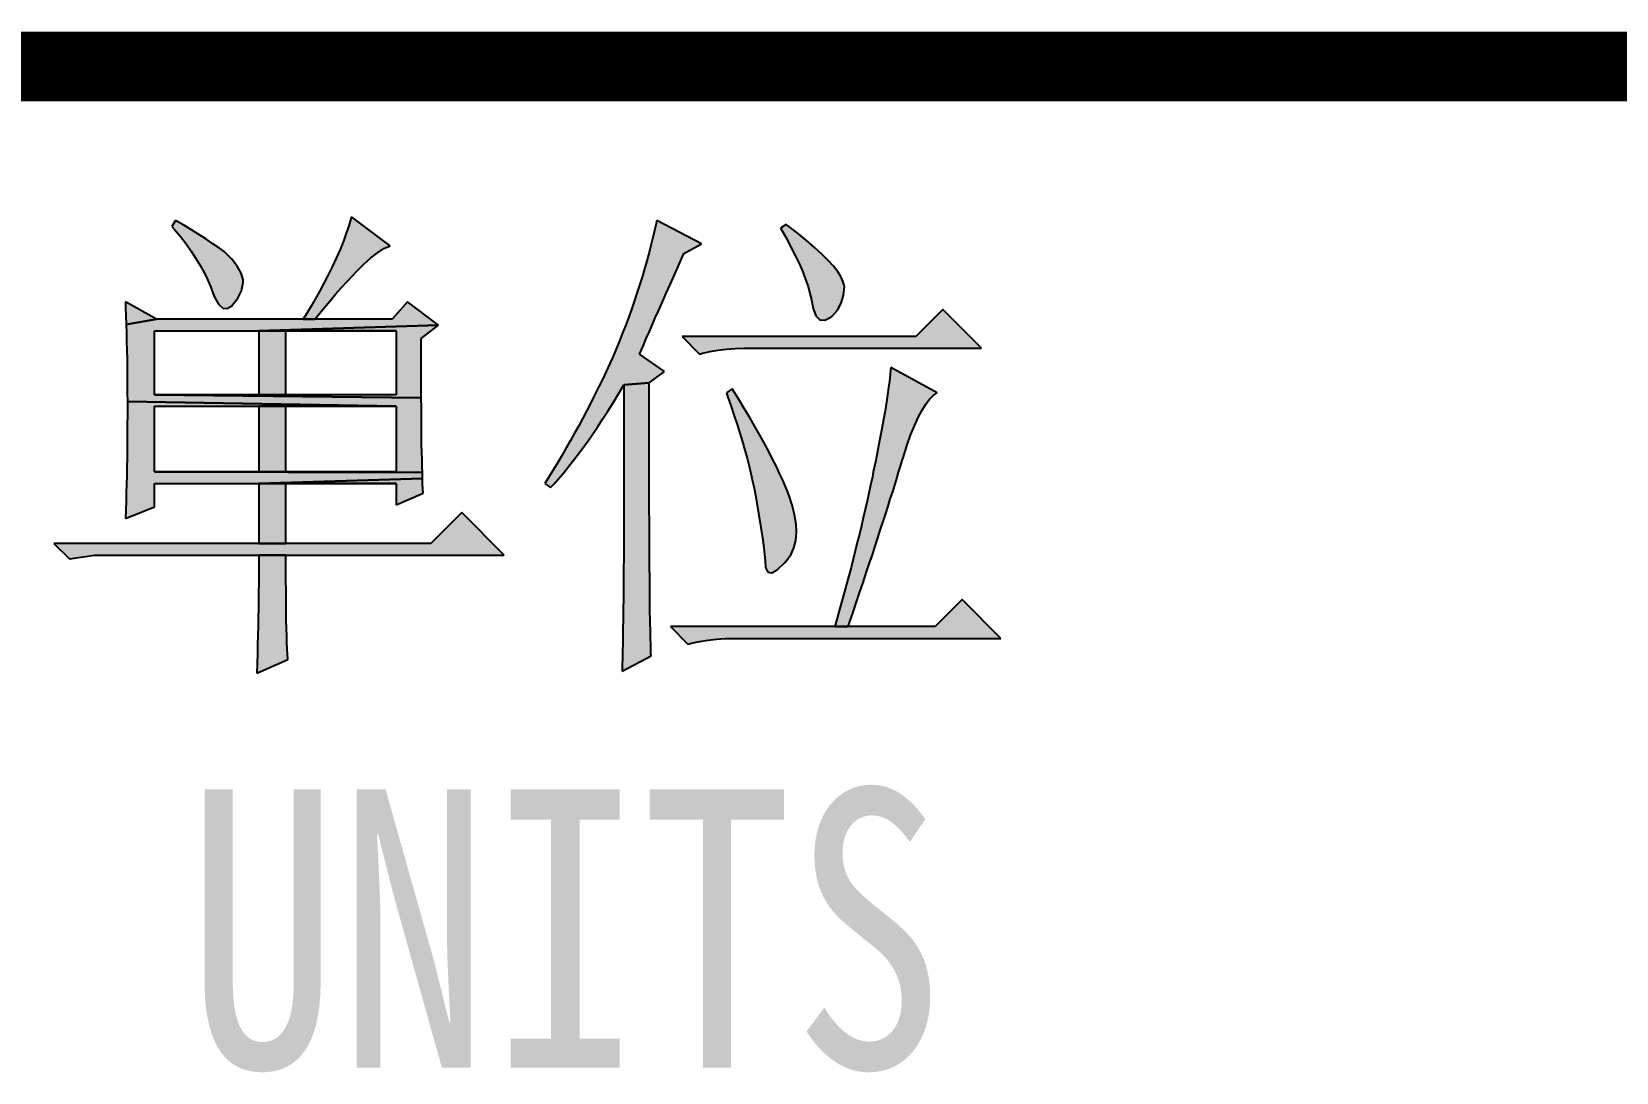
# Model space of a CAD drawing. Extents: x -24961 to 905641, y -154323 to 635957.
# Drawn here: x 455955 to 457093, y -122046 to -121298 of the extents above; entities that cross this region are included whole.
import ezdxf
from ezdxf.enums import TextEntityAlignment as Align

# ---------------------------------------------------------------- set-up
doc = ezdxf.new("R2010")
doc.units = 0
doc.header["$LTSCALE"] = 1000
doc.header["$MEASUREMENT"] = 0
doc.layers.add('图框', color=146, linetype='Continuous')
doc.styles.add('-宋体', font='SimSun.ttf', dxfattribs={"width": 0.8})

# ---------------------------------------------------------------- blocks, each defined once
blk = doc.blocks.new('3R2RT34')
at = {"layer": '图框'}
h = blk.add_hatch(color=256, dxfattribs=at)
h.paths.add_polyline_path([(1883895.2, 184427.9), (1883892.4, 184432.8), (1883888.4, 184438), (1883882.9, 184443.4), (1883879.6, 184445.7), (1883874.8, 184449), (1883869.9, 184452.4), (1883864.7, 184455.7), (1883859.4, 184459), (1883853.9, 184462.3), (1883848.1, 184465.6), (1883845.4, 184461.4), (1883847.2, 184459.3), (1883851.5, 184454.1), (1883855.6, 184448.9), (1883859.3, 184443.7), (1883862.7, 184438.5), (1883865.8, 184433.4), (1883868.6, 184428.4), (1883871, 184423.4), (1883873.1, 184418.4), (1883875.8, 184411.2), (1883878.8, 184405.7), (1883881.9, 184402.8), (1883885.1, 184402.4), (1883888.4, 184404.5), (1883889, 184405.1), (1883892.7, 184409.9), (1883895.3, 184415.2), (1883896.7, 184421.2), (1883896.6, 184423.3)])
h.paths.add_polyline_path([(1883988.2, 184438.8), (1883993, 184442.5), (1883997.6, 184445.5), (1884002.2, 184447.6), (1883974.5, 184468.4), (1883974, 184466.9), (1883972.5, 184461.9), (1883970.7, 184456.5), (1883968.6, 184450.9), (1883966.2, 184444.9), (1883963.5, 184438.7), (1883960.6, 184432.3), (1883957.5, 184426.2), (1883954.4, 184420.3), (1883951.4, 184414.6), (1883948.4, 184409.2), (1883945.5, 184404.1), (1883942.6, 184399.3), (1883939.8, 184394.8), (1883948.1, 184394.8), (1883950.4, 184397.6), (1883954.7, 184402.9), (1883959, 184408), (1883963, 184412.8), (1883967.1, 184417.3), (1883971, 184421.6), (1883974.9, 184425.7), (1883978.6, 184429.5), (1883983.2, 184434.3)])
h = blk.add_hatch(color=256, dxfattribs=at)
h.paths.add_polyline_path([(1884181.3, 184369.8), (1884182.6, 184372.7), (1884184.3, 184376.7), (1884186.1, 184380.9), (1884188.1, 184385.5), (1884190.3, 184390.4), (1884192.6, 184395.7), (1884195.1, 184401.3), (1884197.7, 184407.2), (1884200.5, 184413.5), (1884203.5, 184420.1), (1884206.6, 184427.1), (1884209.8, 184434.4), (1884213.2, 184442), (1884225.7, 184449), (1884193.7, 184465.6), (1884192.6, 184460.4), (1884191.2, 184454.5), (1884189.7, 184448.6), (1884188.1, 184442.7), (1884186.5, 184436.8), (1884184.8, 184430.9), (1884183.1, 184425.1), (1884181.3, 184419.2), (1884179.4, 184413.4), (1884177.4, 184407.6), (1884175.4, 184401.7), (1884173.3, 184395.9), (1884171.1, 184390.1), (1884168.9, 184384.3), (1884166.6, 184378.5), (1884164.3, 184372.8), (1884161.8, 184367), (1884160, 184363.1), (1884157.3, 184357.3), (1884154.6, 184351.6), (1884151.8, 184345.9), (1884149, 184340.3), (1884146.2, 184334.7), (1884143.4, 184329.2), (1884140.5, 184323.7), (1884137.6, 184318.3), (1884134.6, 184312.9), (1884131.7, 184307.6), (1884128.7, 184302.3), (1884125.7, 184297.1), (1884122.6, 184292), (1884119.5, 184286.8), (1884116.4, 184281.8), (1884113.2, 184276.7), (1884117.4, 184274), (1884119.9, 184276.6), (1884123.1, 184280.2), (1884126.4, 184284.1), (1884129.8, 184288.2), (1884133.2, 184292.5), (1884136.7, 184297.1), (1884140.2, 184301.8), (1884143.8, 184306.7), (1884147.4, 184311.9), (1884151, 184317.3), (1884154.7, 184322.9), (1884158.5, 184328.8), (1884162.4, 184334.8), (1884166.2, 184341.1), (1884170.1, 184347.6), (1884188.2, 184349), (1884199.3, 184357.3)])
h.paths.add_polyline_path([(1884170.1, 184315.6), (1884170.1, 184306.7), (1884170.1, 184297.9), (1884170.1, 184289.4), (1884170.1, 184281.1), (1884170.1, 184273), (1884170.1, 184265.1), (1884170, 184257.5), (1884170, 184250), (1884170, 184242.8), (1884169.9, 184235.8), (1884169.9, 184229), (1884169.9, 184222.5), (1884169.8, 184216.2), (1884169.8, 184210), (1884169.7, 184204.1), (1884169.7, 184198.5), (1884169.7, 184193), (1884169.6, 184187.8), (1884169.5, 184182.7), (1884169.5, 184177.9), (1884169.4, 184173.4), (1884169.4, 184169), (1884169.3, 184164.9), (1884169.2, 184160.9), (1884169.1, 184157.2), (1884169.1, 184153.8), (1884169, 184150.5), (1884168.9, 184147.5), (1884168.8, 184144.6), (1884168.8, 184142), (1884189.6, 184153.1), (1884189.5, 184154.7), (1884189.4, 184156.9), (1884189.4, 184159.3), (1884189.3, 184162.1), (1884189.2, 184165.1), (1884189.1, 184168.3), (1884189.1, 184171.9), (1884189, 184175.7), (1884188.9, 184179.8), (1884188.8, 184184.2), (1884188.8, 184188.8), (1884188.8, 184193.7), (1884188.7, 184198.9), (1884188.6, 184204.3), (1884188.6, 184210.1), (1884188.5, 184216), (1884188.5, 184222.3), (1884188.5, 184228.9), (1884188.4, 184235.7), (1884188.4, 184242.7), (1884188.4, 184250.1), (1884188.3, 184257.7), (1884188.3, 184265.6), (1884188.3, 184273.8), (1884188.3, 184282.2), (1884188.2, 184291), (1884188.2, 184299.9), (1884188.2, 184309.2), (1884188.2, 184318.7), (1884188.2, 184328.5), (1884188.2, 184338.6), (1884188.2, 184349), (1884170.1, 184347.6), (1884170.1, 184343.9), (1884170.1, 184334.2), (1884170.1, 184324.8)])
h = blk.add_hatch(color=256, dxfattribs=at)
h.paths.add_polyline_path([(1884303.7, 184413.3), (1884304.8, 184408.7), (1884305.9, 184402.6), (1884308, 184397.2), (1884310.9, 184394.3), (1884314.4, 184394), (1884318.7, 184396.2), (1884319.6, 184397), (1884323.4, 184401.4), (1884326.2, 184406.4), (1884327.8, 184412.1), (1884328.4, 184418.4), (1884328.3, 184419.2), (1884327.4, 184422.1), (1884325.9, 184425.4), (1884323.6, 184428.9), (1884320.5, 184432.9), (1884316.7, 184437), (1884312.2, 184441.6), (1884306.9, 184446.4), (1884300.9, 184451.6), (1884294.2, 184457.1), (1884286.7, 184462.8), (1884282.6, 184460.1), (1884283.3, 184458.9), (1884287, 184452.4), (1884290.3, 184446.1), (1884293.4, 184440.1), (1884296.1, 184434.3), (1884298.5, 184428.7), (1884300.6, 184423.4), (1884302.3, 184418.2)])
h.paths.add_polyline_path([(1884211.8, 184382.3), (1884224.3, 184369.8), (1884225.8, 184370.2), (1884231.7, 184371.5), (1884237.6, 184372.6), (1884243.7, 184373.3), (1884249.9, 184373.8), (1884256.2, 184373.9), (1884426.9, 184373.9), (1884399.2, 184401.7), (1884379.7, 184382.3)])
h = blk.add_hatch(color=256, dxfattribs=at)
h.paths.add_polyline_path([(1883907.8, 184276.7), (1884006.4, 184276.7), (1884006.4, 184261.4), (1884025.8, 184269.8), (1884025.8, 184269.9), (1884025.7, 184273), (1884025.5, 184276.5), (1884025.4, 184280.4)], flags=17)
h.paths.add_polyline_path([(1884024.8, 184304.9), (1884024.8, 184310.9), (1884024.7, 184317.3), (1884024.6, 184323.9), (1884024.6, 184331), (1884024.5, 184338.4), (1883832.9, 184340.6), (1883832.9, 184386.5), (1883907.8, 184386.5), (1884036.9, 184390.6), (1884014.7, 184407.3), (1884003.6, 184394.8), (1883948.1, 184394.8), (1883939.8, 184394.8), (1883834.3, 184394.8), (1883812.6, 184391.1), (1883812.8, 184384.9), (1883812.9, 184378.7), (1883813, 184372.6), (1883813.2, 184366.4), (1883813.3, 184360.3), (1883813.3, 184354.2), (1883813.4, 184348), (1883813.4, 184341.8), (1883813.5, 184335.7), (1883813.5, 184329.5), (1883813.5, 184325.6), (1883813.4, 184319.4), (1883813.4, 184313.3), (1883813.3, 184307.1), (1883813.3, 184301), (1883813.2, 184294.8), (1883813.1, 184288.7), (1883813, 184282.5), (1883812.8, 184276.4), (1883812.6, 184270.2), (1883812.5, 184264.1), (1883812.3, 184257.9), (1883812.1, 184251.7), (1883832.9, 184260), (1883832.9, 184276.7), (1883907.8, 184276.7), (1884025.4, 184280.4), (1884025.3, 184284.6), (1884025.1, 184289.1), (1884025.1, 184294), (1884024.9, 184299.3)])
h.paths.add_polyline_path([(1884006.4, 184285.1), (1883927.3, 184285.1), (1883907.8, 184285.1), (1883832.9, 184285.1), (1883832.9, 184332.3), (1883907.8, 184332.3), (1883927.3, 184332.3), (1884006.4, 184332.3)], flags=16)
h.paths.add_polyline_path([(1883927.3, 184285.1), (1883907.8, 184285.1), (1883907.8, 184332.3), (1883927.3, 184332.3)], flags=16)
for points in [[(1883812.1, 184407.3), (1883812.2, 184403.4), (1883812.4, 184397.2), (1883812.6, 184391.1), (1883834.3, 184394.8)], [(1884266.8, 184255.3), (1884268, 184248.4), (1884269, 184242.1), (1884269.8, 184236.1), (1884270.5, 184230.7), (1884271, 184225.7), (1884271.5, 184221.2), (1884271.8, 184216.5), (1884273.4, 184213.2), (1884276.2, 184212.6), (1884280.2, 184214.8), (1884285.4, 184219.8), (1884287.2, 184221.8), (1884290.1, 184226), (1884292.2, 184230.7), (1884293.5, 184235.9), (1884294, 184241.6), (1884293.8, 184247.7), (1884292.7, 184254.3), (1884290.9, 184261.4), (1884290.5, 184262.6), (1884289.3, 184266.4), (1884287.8, 184270.5), (1884286.1, 184274.7), (1884284.1, 184279.3), (1884281.9, 184284), (1884279.6, 184289), (1884276.9, 184294.3), (1884274.1, 184299.8), (1884271, 184305.5), (1884267.7, 184311.5), (1884264.2, 184317.7), (1884260.5, 184324.1), (1884256.5, 184330.7), (1884252.3, 184337.6), (1884247.9, 184344.8), (1884243.7, 184342), (1884244.8, 184338.9), (1884247.2, 184332.2), (1884249.3, 184325.5), (1884251.4, 184319.1), (1884253.4, 184312.9), (1884255.2, 184306.7), (1884256.9, 184300.8), (1884258.5, 184295), (1884260, 184289.3), (1884261.3, 184283.9), (1884262.5, 184278.5), (1884263.6, 184273.4), (1884264.5, 184268.4), (1884265.6, 184262.6)], [(1883928, 184162.5), (1883927.9, 184167.3), (1883927.7, 184172.7), (1883927.6, 184178.7), (1883927.5, 184185.2), (1883927.4, 184192.1), (1883927.4, 184199.6), (1883927.3, 184207.7), (1883927.3, 184216.3), (1883927.3, 184225.3), (1883907.8, 184225.3), (1883907.8, 184221.3), (1883907.8, 184215.9), (1883907.8, 184210.4), (1883907.8, 184204.7), (1883907.7, 184198.9), (1883907.6, 184192.9), (1883907.5, 184186.9), (1883907.4, 184180.6), (1883907.3, 184174.3), (1883907.1, 184167.8), (1883907, 184161.2), (1883906.8, 184154.5), (1883906.7, 184147.6), (1883906.4, 184140.6), (1883928.6, 184150.3), (1883928.6, 184150.9), (1883928.4, 184154.2), (1883928.2, 184158)], [(1884321.5, 184174), (1884203.5, 184174), (1884216, 184161.4), (1884218.7, 184162.1), (1884224.4, 184163.4), (1884230.4, 184164.4), (1884236.5, 184165.1), (1884242.8, 184165.5), (1884249.3, 184165.6), (1884440.8, 184165.6), (1884413, 184193.4), (1884393.6, 184174), (1884331.1, 184174)]]:
    blk.add_hatch(color=256, dxfattribs=at).paths.add_polyline_path(points)
h = blk.add_hatch(color=256, dxfattribs=at)
h.paths.add_polyline_path([(1883927.3, 184386.5), (1883907.8, 184386.5), (1883907.8, 184340.6), (1883927.3, 184340.6)], flags=17)
h.paths.add_polyline_path([(1884006.4, 184340.6), (1883927.3, 184340.6), (1883907.8, 184340.6), (1883832.9, 184340.6), (1884024.5, 184338.4), (1884024.5, 184346.2), (1884024.4, 184354.3), (1884024.4, 184362.8), (1884024.4, 184371.7), (1884024.4, 184380.9), (1884036.9, 184390.6), (1883907.8, 184386.5), (1884006.4, 184386.5)])
h = blk.add_hatch(color=256, dxfattribs=at)
h.paths.add_polyline_path([(1884395, 184342), (1884361.7, 184360), (1884361.6, 184358.7), (1884361.3, 184354.8), (1884360.8, 184350.4), (1884360.2, 184345.7), (1884359.5, 184340.6), (1884358.7, 184335.1), (1884357.7, 184329.1), (1884356.6, 184322.8), (1884355.4, 184316), (1884354, 184308.9), (1884352.5, 184301.3), (1884350.9, 184293.4), (1884349.2, 184285.1), (1884348.5, 184281.5), (1884347.2, 184275.7), (1884346, 184269.8), (1884344.7, 184264), (1884343.3, 184258.1), (1884342, 184252.2), (1884340.6, 184246.3), (1884339.2, 184240.3), (1884337.7, 184234.4), (1884336.2, 184228.4), (1884334.7, 184222.4), (1884333.2, 184216.4), (1884331.6, 184210.4), (1884330, 184204.4), (1884328.3, 184198.3), (1884326.6, 184192.2), (1884324.9, 184186.2), (1884323.2, 184180.1), (1884321.5, 184174), (1884331.1, 184174), (1884332.2, 184177), (1884334.7, 184184.4), (1884337.2, 184191.8), (1884339.6, 184198.9), (1884341.9, 184205.8), (1884344.1, 184212.6), (1884346.3, 184219.2), (1884348.5, 184225.6), (1884350.5, 184231.9), (1884352.5, 184237.9), (1884354.4, 184243.9), (1884356.3, 184249.6), (1884358.1, 184255.2), (1884359.8, 184260.5), (1884361.4, 184265.8), (1884363.1, 184270.8), (1884364.6, 184275.7), (1884366, 184280.4), (1884367.4, 184284.9), (1884368.8, 184289.2), (1884370, 184293.4), (1884370.6, 184295.3), (1884373.3, 184303.8), (1884376, 184311.4), (1884378.7, 184318.3), (1884381.5, 184324.2), (1884384.2, 184329.4), (1884386.9, 184333.8), (1884389.6, 184337.4), (1884392.3, 184340.1)])
h.paths.add_polyline_path([(1884321.5, 184174), (1884331.1, 184174)], flags=17)
h = blk.add_hatch(color=256, dxfattribs=at)
h.paths.add_polyline_path([(1883927.3, 184284.8), (1883927.3, 184332.3), (1884006.4, 184332.3), (1883813.5, 184335.7), (1883813.5, 184329.5), (1883813.5, 184325.6), (1883813.4, 184319.4), (1883813.4, 184313.3), (1883813.3, 184307.1), (1883813.3, 184301), (1883813.2, 184294.8), (1883813.1, 184288.7), (1883813, 184282.5), (1883812.8, 184276.4), (1883812.6, 184270.2), (1883812.5, 184264.1), (1883812.3, 184257.9), (1883812.1, 184251.7), (1883832.9, 184260), (1883832.9, 184276.7), (1883907.8, 184276.7), (1884025.4, 184280.4), (1884025.3, 184284.6)])
h.paths.add_polyline_path([(1883832.9, 184332.3), (1883832.9, 184285.1), (1883907.8, 184285.1), (1883907.8, 184332.3)], flags=17)
h = blk.add_hatch(color=256, dxfattribs=at)
h.paths.add_polyline_path([(1883927.3, 184276.7), (1883907.8, 184276.7), (1883907.8, 184233.7), (1883927.3, 184233.7)])
h.paths.add_polyline_path([(1883927.3, 184225.3), (1884084.1, 184225.3), (1884053.6, 184255.9), (1884031.4, 184233.7), (1883927.3, 184233.7), (1883907.8, 184233.7), (1883760.7, 184233.7), (1883771.8, 184222.6), (1883789.9, 184225.3), (1883907.8, 184225.3)])
for p, q in [((1883974.5, 184468.4), (1883974, 184466.9)), ((1884002.2, 184447.6), (1883974.5, 184468.4)), ((1883848.1, 184465.6), (1883845.4, 184461.4)), ((1883845.4, 184461.4), (1883847.2, 184459.3)), ((1883847.2, 184459.3), (1883851.5, 184454.1)), ((1883853.9, 184462.3), (1883848.1, 184465.6)), ((1883859.4, 184459), (1883853.9, 184462.3)), ((1883864.7, 184455.7), (1883859.4, 184459)), ((1883970.7, 184456.5), (1883968.6, 184450.9)), ((1883972.5, 184461.9), (1883970.7, 184456.5)), ((1883974, 184466.9), (1883972.5, 184461.9)), ((1884192.6, 184460.4), (1884191.2, 184454.5)), ((1884193.7, 184465.6), (1884192.6, 184460.4)), ((1884225.7, 184449), (1884193.7, 184465.6)), ((1884286.7, 184462.8), (1884282.6, 184460.1)), ((1884282.6, 184460.1), (1884283.3, 184458.9)), ((1884283.3, 184458.9), (1884287, 184452.4)), ((1884294.2, 184457.1), (1884286.7, 184462.8)), ((1884300.9, 184451.6), (1884294.2, 184457.1)), ((1883851.5, 184454.1), (1883855.6, 184448.9)), ((1883855.6, 184448.9), (1883859.3, 184443.7)), ((1883869.9, 184452.4), (1883864.7, 184455.7)), ((1883874.8, 184449), (1883869.9, 184452.4)), ((1883879.6, 184445.7), (1883874.8, 184449)), ((1883882.9, 184443.4), (1883879.6, 184445.7)), ((1883966.2, 184444.9), (1883963.5, 184438.7)), ((1883968.6, 184450.9), (1883966.2, 184444.9)), ((1883993, 184442.5), (1883997.6, 184445.5)), ((1883997.6, 184445.5), (1884002.2, 184447.6)), ((1884189.7, 184448.6), (1884188.1, 184442.7)), ((1884191.2, 184454.5), (1884189.7, 184448.6)), ((1884213.2, 184442), (1884225.7, 184449)), ((1884287, 184452.4), (1884290.3, 184446.1)), ((1884290.3, 184446.1), (1884293.4, 184440.1)), ((1884306.9, 184446.4), (1884300.9, 184451.6)), ((1884312.2, 184441.6), (1884306.9, 184446.4)), ((1883859.3, 184443.7), (1883862.7, 184438.5)), ((1883862.7, 184438.5), (1883865.8, 184433.4)), ((1883865.8, 184433.4), (1883868.6, 184428.4)), ((1883888.4, 184438), (1883882.9, 184443.4)), ((1883892.4, 184432.8), (1883888.4, 184438)), ((1883963.5, 184438.7), (1883960.6, 184432.3)), ((1883978.6, 184429.5), (1883983.2, 184434.3)), ((1883983.2, 184434.3), (1883988.2, 184438.8)), ((1883988.2, 184438.8), (1883993, 184442.5)), ((1884186.5, 184436.8), (1884184.8, 184430.9)), ((1884188.1, 184442.7), (1884186.5, 184436.8)), ((1884206.6, 184427.1), (1884209.8, 184434.4)), ((1884209.8, 184434.4), (1884213.2, 184442)), ((1884293.4, 184440.1), (1884296.1, 184434.3)), ((1884296.1, 184434.3), (1884298.5, 184428.7)), ((1884316.7, 184437), (1884312.2, 184441.6)), ((1884320.5, 184432.9), (1884316.7, 184437)), ((1883868.6, 184428.4), (1883871, 184423.4)), ((1883871, 184423.4), (1883873.1, 184418.4)), ((1883895.2, 184427.9), (1883892.4, 184432.8)), ((1883896.6, 184423.3), (1883895.2, 184427.9)), ((1883896.7, 184421.2), (1883896.6, 184423.3)), ((1883957.5, 184426.2), (1883954.4, 184420.3)), ((1883960.6, 184432.3), (1883957.5, 184426.2)), ((1883971, 184421.6), (1883974.9, 184425.7)), ((1883974.9, 184425.7), (1883978.6, 184429.5)), ((1884183.1, 184425.1), (1884181.3, 184419.2)), ((1884184.8, 184430.9), (1884183.1, 184425.1)), ((1884203.5, 184420.1), (1884206.6, 184427.1)), ((1884298.5, 184428.7), (1884300.6, 184423.4)), ((1884300.6, 184423.4), (1884302.3, 184418.2)), ((1884323.6, 184428.9), (1884320.5, 184432.9)), ((1884325.9, 184425.4), (1884323.6, 184428.9)), ((1884327.4, 184422.1), (1884325.9, 184425.4)), ((1884328.3, 184419.2), (1884327.4, 184422.1)), ((1883873.1, 184418.4), (1883875.8, 184411.2)), ((1883875.8, 184411.2), (1883878.8, 184405.7)), ((1883892.7, 184409.9), (1883895.3, 184415.2)), ((1883895.3, 184415.2), (1883896.7, 184421.2)), ((1883951.4, 184414.6), (1883948.4, 184409.2)), ((1883954.4, 184420.3), (1883951.4, 184414.6)), ((1883959, 184408), (1883963, 184412.8)), ((1883963, 184412.8), (1883967.1, 184417.3)), ((1883967.1, 184417.3), (1883971, 184421.6)), ((1884179.4, 184413.4), (1884177.4, 184407.6)), ((1884181.3, 184419.2), (1884179.4, 184413.4)), ((1884197.7, 184407.2), (1884200.5, 184413.5)), ((1884200.5, 184413.5), (1884203.5, 184420.1)), ((1884302.3, 184418.2), (1884303.7, 184413.3)), ((1884303.7, 184413.3), (1884304.8, 184408.7)), ((1884326.2, 184406.4), (1884327.8, 184412.1)), ((1884327.8, 184412.1), (1884328.4, 184418.4)), ((1884328.4, 184418.4), (1884328.3, 184419.2)), ((1883812.1, 184407.3), (1883812.2, 184403.4)), ((1883834.3, 184394.8), (1883812.1, 184407.3)), ((1883812.2, 184403.4), (1883812.4, 184397.2)), ((1883878.8, 184405.7), (1883881.9, 184402.8)), ((1883881.9, 184402.8), (1883885.1, 184402.4)), ((1883885.1, 184402.4), (1883888.4, 184404.5)), ((1883888.4, 184404.5), (1883889, 184405.1)), ((1883889, 184405.1), (1883892.7, 184409.9)), ((1883942.6, 184399.3), (1883939.8, 184394.8)), ((1883945.5, 184404.1), (1883942.6, 184399.3)), ((1883948.4, 184409.2), (1883945.5, 184404.1)), ((1883950.4, 184397.6), (1883954.7, 184402.9)), ((1883954.7, 184402.9), (1883959, 184408)), ((1884014.7, 184407.3), (1884003.6, 184394.8)), ((1884036.9, 184390.6), (1884014.7, 184407.3)), ((1884175.4, 184401.7), (1884173.3, 184395.9)), ((1884177.4, 184407.6), (1884175.4, 184401.7)), ((1884192.6, 184395.7), (1884195.1, 184401.3)), ((1884195.1, 184401.3), (1884197.7, 184407.2)), ((1884304.8, 184408.7), (1884305.9, 184402.6)), ((1884305.9, 184402.6), (1884308, 184397.2)), ((1884319.6, 184397), (1884323.4, 184401.4)), ((1884323.4, 184401.4), (1884326.2, 184406.4)), ((1884399.2, 184401.7), (1884379.7, 184382.3)), ((1884426.9, 184373.9), (1884399.2, 184401.7)), ((1883812.4, 184397.2), (1883812.6, 184391.1)), ((1883812.6, 184391.1), (1883834.3, 184394.8)), ((1883834.3, 184394.8), (1883812.6, 184391.1)), ((1883812.6, 184391.1), (1883812.8, 184384.9)), ((1883939.8, 184394.8), (1883834.3, 184394.8)), ((1884036.9, 184390.6), (1883907.8, 184386.5)), ((1883907.8, 184386.5), (1884036.9, 184390.6)), ((1883948.1, 184394.8), (1883939.8, 184394.8)), ((1883939.8, 184394.8), (1883948.1, 184394.8)), ((1883948.1, 184394.8), (1883950.4, 184397.6)), ((1884003.6, 184394.8), (1883948.1, 184394.8)), ((1884024.4, 184380.9), (1884036.9, 184390.6)), ((1884171.1, 184390.1), (1884168.9, 184384.3)), ((1884173.3, 184395.9), (1884171.1, 184390.1)), ((1884188.1, 184385.5), (1884190.3, 184390.4)), ((1884190.3, 184390.4), (1884192.6, 184395.7)), ((1884308, 184397.2), (1884310.9, 184394.3)), ((1884310.9, 184394.3), (1884314.4, 184394)), ((1884314.4, 184394), (1884318.7, 184396.2)), ((1884318.7, 184396.2), (1884319.6, 184397)), ((1883812.8, 184384.9), (1883812.9, 184378.7)), ((1883812.9, 184378.7), (1883813, 184372.6)), ((1883832.9, 184340.6), (1883832.9, 184386.5)), ((1883832.9, 184386.5), (1883907.8, 184386.5)), ((1883907.8, 184386.5), (1883907.8, 184340.6)), ((1884006.4, 184386.5), (1883907.8, 184386.5)), ((1883907.8, 184386.5), (1884006.4, 184386.5)), ((1883927.3, 184340.6), (1883927.3, 184386.5)), ((1883927.3, 184386.5), (1884006.4, 184386.5)), ((1884006.4, 184386.5), (1884006.4, 184340.6)), ((1884024.4, 184371.7), (1884024.4, 184380.9)), ((1884166.6, 184378.5), (1884164.3, 184372.8)), ((1884168.9, 184384.3), (1884166.6, 184378.5)), ((1884182.6, 184372.7), (1884184.3, 184376.7)), ((1884184.3, 184376.7), (1884186.1, 184380.9)), ((1884186.1, 184380.9), (1884188.1, 184385.5)), ((1884379.7, 184382.3), (1884211.8, 184382.3)), ((1884211.8, 184382.3), (1884224.3, 184369.8)), ((1883813, 184372.6), (1883813.2, 184366.4)), ((1883813.2, 184366.4), (1883813.3, 184360.3)), ((1884024.4, 184362.8), (1884024.4, 184371.7)), ((1884161.8, 184367), (1884160, 184363.1)), ((1884164.3, 184372.8), (1884161.8, 184367)), ((1884181.3, 184369.8), (1884182.6, 184372.7)), ((1884199.3, 184357.3), (1884181.3, 184369.8)), ((1884224.3, 184369.8), (1884225.8, 184370.2)), ((1884225.8, 184370.2), (1884231.7, 184371.5)), ((1884231.7, 184371.5), (1884237.6, 184372.6)), ((1884237.6, 184372.6), (1884243.7, 184373.3)), ((1884243.7, 184373.3), (1884249.9, 184373.8)), ((1884249.9, 184373.8), (1884256.2, 184373.9)), ((1884256.2, 184373.9), (1884426.9, 184373.9)), ((1883813.3, 184360.3), (1883813.3, 184354.2)), ((1883813.3, 184354.2), (1883813.4, 184348)), ((1884024.4, 184354.3), (1884024.4, 184362.8)), ((1884024.5, 184346.2), (1884024.4, 184354.3)), ((1884157.3, 184357.3), (1884154.6, 184351.6)), ((1884160, 184363.1), (1884157.3, 184357.3)), ((1884188.2, 184349), (1884199.3, 184357.3)), ((1884361.3, 184354.8), (1884360.8, 184350.4)), ((1884361.6, 184358.7), (1884361.3, 184354.8)), ((1884361.7, 184360), (1884361.6, 184358.7)), ((1884395, 184342), (1884361.7, 184360)), ((1883813.4, 184348), (1883813.4, 184341.8)), ((1884024.5, 184338.4), (1884024.5, 184346.2)), ((1884151.8, 184345.9), (1884149, 184340.3)), ((1884154.6, 184351.6), (1884151.8, 184345.9)), ((1884166.2, 184341.1), (1884170.1, 184347.6)), ((1884188.2, 184349), (1884170.1, 184347.6)), ((1884170.1, 184347.6), (1884188.2, 184349)), ((1884170.1, 184347.6), (1884170.1, 184343.9)), ((1884170.1, 184343.9), (1884170.1, 184334.2)), ((1884188.2, 184338.6), (1884188.2, 184349)), ((1884247.9, 184344.8), (1884243.7, 184342)), ((1884252.3, 184337.6), (1884247.9, 184344.8)), ((1884360.2, 184345.7), (1884359.5, 184340.6)), ((1884360.8, 184350.4), (1884360.2, 184345.7)), ((1883813.4, 184341.8), (1883813.5, 184335.7)), ((1883813.5, 184335.7), (1883813.5, 184329.5)), ((1884006.4, 184332.3), (1883813.5, 184335.7)), ((1883813.5, 184335.7), (1884006.4, 184332.3)), ((1883907.8, 184340.6), (1883832.9, 184340.6)), ((1883832.9, 184340.6), (1884024.5, 184338.4)), ((1884024.5, 184338.4), (1883832.9, 184340.6)), ((1883832.9, 184285.1), (1883832.9, 184332.3)), ((1883832.9, 184332.3), (1883907.8, 184332.3)), ((1883907.8, 184340.6), (1883927.3, 184340.6)), ((1883927.3, 184340.6), (1883907.8, 184340.6)), ((1883927.3, 184332.3), (1883907.8, 184332.3)), ((1883907.8, 184332.3), (1883907.8, 184285.1)), ((1883907.8, 184332.3), (1883927.3, 184332.3)), ((1884006.4, 184340.6), (1883927.3, 184340.6)), ((1883927.3, 184285.1), (1883927.3, 184332.3)), ((1883927.3, 184332.3), (1884006.4, 184332.3)), ((1884006.4, 184332.3), (1884006.4, 184285.1)), ((1884024.6, 184331), (1884024.5, 184338.4)), ((1884024.6, 184323.9), (1884024.6, 184331)), ((1884146.2, 184334.7), (1884143.4, 184329.2)), ((1884149, 184340.3), (1884146.2, 184334.7)), ((1884158.5, 184328.8), (1884162.4, 184334.8)), ((1884162.4, 184334.8), (1884166.2, 184341.1)), ((1884170.1, 184334.2), (1884170.1, 184324.8)), ((1884188.2, 184328.5), (1884188.2, 184338.6)), ((1884243.7, 184342), (1884244.8, 184338.9)), ((1884244.8, 184338.9), (1884247.2, 184332.2)), ((1884247.2, 184332.2), (1884249.3, 184325.5)), ((1884256.5, 184330.7), (1884252.3, 184337.6)), ((1884358.7, 184335.1), (1884357.7, 184329.1)), ((1884359.5, 184340.6), (1884358.7, 184335.1)), ((1884384.2, 184329.4), (1884386.9, 184333.8)), ((1884386.9, 184333.8), (1884389.6, 184337.4)), ((1884389.6, 184337.4), (1884392.3, 184340.1)), ((1884392.3, 184340.1), (1884395, 184342)), ((1883813.5, 184325.6), (1883813.4, 184319.4)), ((1883813.5, 184329.5), (1883813.5, 184325.6)), ((1884024.7, 184317.3), (1884024.6, 184323.9)), ((1884140.5, 184323.7), (1884137.6, 184318.3)), ((1884143.4, 184329.2), (1884140.5, 184323.7)), ((1884151, 184317.3), (1884154.7, 184322.9)), ((1884154.7, 184322.9), (1884158.5, 184328.8)), ((1884170.1, 184324.8), (1884170.1, 184315.6)), ((1884188.2, 184318.7), (1884188.2, 184328.5)), ((1884249.3, 184325.5), (1884251.4, 184319.1)), ((1884260.5, 184324.1), (1884256.5, 184330.7)), ((1884264.2, 184317.7), (1884260.5, 184324.1)), ((1884356.6, 184322.8), (1884355.4, 184316)), ((1884357.7, 184329.1), (1884356.6, 184322.8)), ((1884378.7, 184318.3), (1884381.5, 184324.2)), ((1884381.5, 184324.2), (1884384.2, 184329.4)), ((1883813.4, 184313.3), (1883813.3, 184307.1)), ((1883813.4, 184319.4), (1883813.4, 184313.3)), ((1884024.8, 184310.9), (1884024.7, 184317.3)), ((1884024.8, 184304.9), (1884024.8, 184310.9)), ((1884134.6, 184312.9), (1884131.7, 184307.6)), ((1884137.6, 184318.3), (1884134.6, 184312.9)), ((1884143.8, 184306.7), (1884147.4, 184311.9)), ((1884147.4, 184311.9), (1884151, 184317.3)), ((1884170.1, 184315.6), (1884170.1, 184306.7)), ((1884188.2, 184309.2), (1884188.2, 184318.7)), ((1884188.2, 184299.9), (1884188.2, 184309.2)), ((1884251.4, 184319.1), (1884253.4, 184312.9)), ((1884253.4, 184312.9), (1884255.2, 184306.7)), ((1884267.7, 184311.5), (1884264.2, 184317.7)), ((1884271, 184305.5), (1884267.7, 184311.5)), ((1884354, 184308.9), (1884352.5, 184301.3)), ((1884355.4, 184316), (1884354, 184308.9)), ((1884373.3, 184303.8), (1884376, 184311.4)), ((1884376, 184311.4), (1884378.7, 184318.3)), ((1883813.3, 184301), (1883813.2, 184294.8)), ((1883813.3, 184307.1), (1883813.3, 184301)), ((1884024.9, 184299.3), (1884024.8, 184304.9)), ((1884025.1, 184294), (1884024.9, 184299.3)), ((1884125.7, 184297.1), (1884122.6, 184292)), ((1884128.7, 184302.3), (1884125.7, 184297.1)), ((1884131.7, 184307.6), (1884128.7, 184302.3)), ((1884133.2, 184292.5), (1884136.7, 184297.1)), ((1884136.7, 184297.1), (1884140.2, 184301.8)), ((1884140.2, 184301.8), (1884143.8, 184306.7)), ((1884170.1, 184306.7), (1884170.1, 184297.9)), ((1884170.1, 184297.9), (1884170.1, 184289.4)), ((1884188.2, 184291), (1884188.2, 184299.9)), ((1884255.2, 184306.7), (1884256.9, 184300.8)), ((1884256.9, 184300.8), (1884258.5, 184295)), ((1884274.1, 184299.8), (1884271, 184305.5)), ((1884276.9, 184294.3), (1884274.1, 184299.8)), ((1884352.5, 184301.3), (1884350.9, 184293.4)), ((1884370.6, 184295.3), (1884373.3, 184303.8)), ((1883813.1, 184288.7), (1883813, 184282.5)), ((1883813.2, 184294.8), (1883813.1, 184288.7)), ((1884025.1, 184289.1), (1884025.1, 184294)), ((1884025.3, 184284.6), (1884025.1, 184289.1)), ((1884119.5, 184286.8), (1884116.4, 184281.8)), ((1884122.6, 184292), (1884119.5, 184286.8)), ((1884126.4, 184284.1), (1884129.8, 184288.2)), ((1884129.8, 184288.2), (1884133.2, 184292.5)), ((1884170.1, 184289.4), (1884170.1, 184281.1)), ((1884188.3, 184282.2), (1884188.2, 184291)), ((1884258.5, 184295), (1884260, 184289.3)), ((1884260, 184289.3), (1884261.3, 184283.9)), ((1884279.6, 184289), (1884276.9, 184294.3)), ((1884281.9, 184284), (1884279.6, 184289)), ((1884350.9, 184293.4), (1884349.2, 184285.1)), ((1884367.4, 184284.9), (1884368.8, 184289.2)), ((1884368.8, 184289.2), (1884370, 184293.4)), ((1884370, 184293.4), (1884370.6, 184295.3)), ((1883812.8, 184276.4), (1883812.6, 184270.2)), ((1883813, 184282.5), (1883812.8, 184276.4)), ((1884025.3, 184284.6), (1883832.9, 184285.1)), ((1883907.8, 184285.1), (1883832.9, 184285.1)), ((1883832.9, 184285.1), (1884025.3, 184284.6)), ((1883832.9, 184260), (1883832.9, 184276.7)), ((1883832.9, 184276.7), (1883907.8, 184276.7)), ((1883907.8, 184285.1), (1883927.3, 184285.1)), ((1883927.3, 184285.1), (1883907.8, 184285.1)), ((1884025.4, 184280.4), (1883907.8, 184276.7)), ((1883907.8, 184276.7), (1884025.4, 184280.4)), ((1883907.8, 184276.7), (1883907.8, 184233.7)), ((1884006.4, 184276.7), (1883907.8, 184276.7)), ((1883907.8, 184276.7), (1884006.4, 184276.7)), ((1884006.4, 184285.1), (1883927.3, 184285.1)), ((1883927.3, 184233.7), (1883927.3, 184276.7)), ((1883927.3, 184276.7), (1884006.4, 184276.7)), ((1884006.4, 184276.7), (1884006.4, 184261.4)), ((1884025.4, 184280.4), (1884025.3, 184284.6)), ((1884025.5, 184276.5), (1884025.4, 184280.4)), ((1884025.7, 184273), (1884025.5, 184276.5)), ((1884116.4, 184281.8), (1884113.2, 184276.7)), ((1884113.2, 184276.7), (1884117.4, 184274)), ((1884117.4, 184274), (1884119.9, 184276.6)), ((1884119.9, 184276.6), (1884123.1, 184280.2)), ((1884123.1, 184280.2), (1884126.4, 184284.1)), ((1884170.1, 184281.1), (1884170.1, 184273)), ((1884188.3, 184273.8), (1884188.3, 184282.2)), ((1884261.3, 184283.9), (1884262.5, 184278.5)), ((1884262.5, 184278.5), (1884263.6, 184273.4)), ((1884284.1, 184279.3), (1884281.9, 184284)), ((1884286.1, 184274.7), (1884284.1, 184279.3)), ((1884287.8, 184270.5), (1884286.1, 184274.7)), ((1884347.2, 184275.7), (1884346, 184269.8)), ((1884348.5, 184281.5), (1884347.2, 184275.7)), ((1884349.2, 184285.1), (1884348.5, 184281.5)), ((1884363.1, 184270.8), (1884364.6, 184275.7)), ((1884364.6, 184275.7), (1884366, 184280.4)), ((1884366, 184280.4), (1884367.4, 184284.9)), ((1883812.5, 184264.1), (1883812.3, 184257.9)), ((1883812.6, 184270.2), (1883812.5, 184264.1)), ((1884006.4, 184261.4), (1884025.8, 184269.8)), ((1884025.8, 184269.9), (1884025.7, 184273)), ((1884025.8, 184269.8), (1884025.8, 184269.9)), ((1884170.1, 184265.1), (1884170, 184257.5)), ((1884170.1, 184273), (1884170.1, 184265.1)), ((1884188.3, 184265.6), (1884188.3, 184273.8)), ((1884188.3, 184257.7), (1884188.3, 184265.6)), ((1884263.6, 184273.4), (1884264.5, 184268.4)), ((1884264.5, 184268.4), (1884265.6, 184262.6)), ((1884289.3, 184266.4), (1884287.8, 184270.5)), ((1884290.5, 184262.6), (1884289.3, 184266.4)), ((1884344.7, 184264), (1884343.3, 184258.1)), ((1884346, 184269.8), (1884344.7, 184264)), ((1884359.8, 184260.5), (1884361.4, 184265.8)), ((1884361.4, 184265.8), (1884363.1, 184270.8)), ((1883812.1, 184251.7), (1883832.9, 184260)), ((1883812.3, 184257.9), (1883812.1, 184251.7)), ((1884053.6, 184255.9), (1884031.4, 184233.7)), ((1884084.1, 184225.3), (1884053.6, 184255.9)), ((1884170, 184257.5), (1884170, 184250)), ((1884188.4, 184250.1), (1884188.3, 184257.7)), ((1884265.6, 184262.6), (1884266.8, 184255.3)), ((1884266.8, 184255.3), (1884268, 184248.4)), ((1884290.9, 184261.4), (1884290.5, 184262.6)), ((1884292.7, 184254.3), (1884290.9, 184261.4)), ((1884293.8, 184247.7), (1884292.7, 184254.3)), ((1884342, 184252.2), (1884340.6, 184246.3)), ((1884343.3, 184258.1), (1884342, 184252.2)), ((1884356.3, 184249.6), (1884358.1, 184255.2)), ((1884358.1, 184255.2), (1884359.8, 184260.5)), ((1884170, 184242.8), (1884169.9, 184235.8)), ((1884170, 184250), (1884170, 184242.8)), ((1884188.4, 184242.7), (1884188.4, 184250.1)), ((1884188.4, 184235.7), (1884188.4, 184242.7)), ((1884268, 184248.4), (1884269, 184242.1)), ((1884269, 184242.1), (1884269.8, 184236.1)), ((1884293.5, 184235.9), (1884294, 184241.6)), ((1884294, 184241.6), (1884293.8, 184247.7)), ((1884339.2, 184240.3), (1884337.7, 184234.4)), ((1884340.6, 184246.3), (1884339.2, 184240.3)), ((1884352.5, 184237.9), (1884354.4, 184243.9)), ((1884354.4, 184243.9), (1884356.3, 184249.6)), ((1883907.8, 184233.7), (1883760.7, 184233.7)), ((1883760.7, 184233.7), (1883771.8, 184222.6)), ((1883927.3, 184233.7), (1883907.8, 184233.7)), ((1883907.8, 184233.7), (1883927.3, 184233.7)), ((1884031.4, 184233.7), (1883927.3, 184233.7)), ((1884169.9, 184235.8), (1884169.9, 184229)), ((1884169.9, 184229), (1884169.9, 184222.5)), ((1884188.5, 184228.9), (1884188.4, 184235.7)), ((1884188.5, 184222.3), (1884188.5, 184228.9)), ((1884269.8, 184236.1), (1884270.5, 184230.7)), ((1884270.5, 184230.7), (1884271, 184225.7)), ((1884290.1, 184226), (1884292.2, 184230.7)), ((1884292.2, 184230.7), (1884293.5, 184235.9)), ((1884337.7, 184234.4), (1884336.2, 184228.4)), ((1884348.5, 184225.6), (1884350.5, 184231.9)), ((1884350.5, 184231.9), (1884352.5, 184237.9)), ((1883771.8, 184222.6), (1883789.9, 184225.3)), ((1883789.9, 184225.3), (1883907.8, 184225.3)), ((1883927.3, 184225.3), (1883907.8, 184225.3)), ((1883907.8, 184225.3), (1883907.8, 184221.3)), ((1883907.8, 184225.3), (1883927.3, 184225.3)), ((1883907.8, 184221.3), (1883907.8, 184215.9)), ((1883927.3, 184216.3), (1883927.3, 184225.3)), ((1883927.3, 184225.3), (1884084.1, 184225.3)), ((1884169.9, 184222.5), (1884169.8, 184216.2)), ((1884188.5, 184216), (1884188.5, 184222.3)), ((1884271, 184225.7), (1884271.5, 184221.2)), ((1884271.5, 184221.2), (1884271.8, 184216.5)), ((1884280.2, 184214.8), (1884285.4, 184219.8)), ((1884285.4, 184219.8), (1884287.2, 184221.8)), ((1884287.2, 184221.8), (1884290.1, 184226)), ((1884334.7, 184222.4), (1884333.2, 184216.4)), ((1884336.2, 184228.4), (1884334.7, 184222.4)), ((1884344.1, 184212.6), (1884346.3, 184219.2)), ((1884346.3, 184219.2), (1884348.5, 184225.6)), ((1883907.8, 184215.9), (1883907.8, 184210.4)), ((1883907.8, 184210.4), (1883907.8, 184204.7)), ((1883927.3, 184207.7), (1883927.3, 184216.3)), ((1883927.4, 184199.6), (1883927.3, 184207.7)), ((1884169.8, 184210), (1884169.7, 184204.1)), ((1884169.8, 184216.2), (1884169.8, 184210)), ((1884188.6, 184210.1), (1884188.5, 184216)), ((1884188.6, 184204.3), (1884188.6, 184210.1)), ((1884271.8, 184216.5), (1884273.4, 184213.2)), ((1884273.4, 184213.2), (1884276.2, 184212.6)), ((1884276.2, 184212.6), (1884280.2, 184214.8)), ((1884331.6, 184210.4), (1884330, 184204.4)), ((1884333.2, 184216.4), (1884331.6, 184210.4)), ((1884339.6, 184198.9), (1884341.9, 184205.8)), ((1884341.9, 184205.8), (1884344.1, 184212.6)), ((1883907.7, 184198.9), (1883907.6, 184192.9)), ((1883907.8, 184204.7), (1883907.7, 184198.9)), ((1883927.4, 184192.1), (1883927.4, 184199.6)), ((1884169.7, 184204.1), (1884169.7, 184198.5)), ((1884169.7, 184198.5), (1884169.7, 184193)), ((1884188.7, 184198.9), (1884188.6, 184204.3)), ((1884188.8, 184193.7), (1884188.7, 184198.9)), ((1884328.3, 184198.3), (1884326.6, 184192.2)), ((1884330, 184204.4), (1884328.3, 184198.3)), ((1884337.2, 184191.8), (1884339.6, 184198.9)), ((1883907.5, 184186.9), (1883907.4, 184180.6)), ((1883907.6, 184192.9), (1883907.5, 184186.9)), ((1883927.5, 184185.2), (1883927.4, 184192.1)), ((1883927.6, 184178.7), (1883927.5, 184185.2)), ((1884169.6, 184187.8), (1884169.5, 184182.7)), ((1884169.7, 184193), (1884169.6, 184187.8)), ((1884188.8, 184188.8), (1884188.8, 184193.7)), ((1884188.8, 184184.2), (1884188.8, 184188.8)), ((1884188.9, 184179.8), (1884188.8, 184184.2)), ((1884324.9, 184186.2), (1884323.2, 184180.1)), ((1884326.6, 184192.2), (1884324.9, 184186.2)), ((1884332.2, 184177), (1884334.7, 184184.4)), ((1884334.7, 184184.4), (1884337.2, 184191.8)), ((1884413, 184193.4), (1884393.6, 184174)), ((1884440.8, 184165.6), (1884413, 184193.4)), ((1883907.3, 184174.3), (1883907.1, 184167.8)), ((1883907.4, 184180.6), (1883907.3, 184174.3)), ((1883927.7, 184172.7), (1883927.6, 184178.7)), ((1883927.9, 184167.3), (1883927.7, 184172.7)), ((1884169.5, 184177.9), (1884169.4, 184173.4)), ((1884169.4, 184173.4), (1884169.4, 184169)), ((1884169.5, 184182.7), (1884169.5, 184177.9)), ((1884189, 184175.7), (1884188.9, 184179.8)), ((1884189.1, 184171.9), (1884189, 184175.7)), ((1884189.1, 184168.3), (1884189.1, 184171.9)), ((1884321.5, 184174), (1884203.5, 184174)), ((1884203.5, 184174), (1884216, 184161.4)), ((1884323.2, 184180.1), (1884321.5, 184174)), ((1884331.1, 184174), (1884321.5, 184174)), ((1884321.5, 184174), (1884331.1, 184174)), ((1884331.1, 184174), (1884332.2, 184177)), ((1884393.6, 184174), (1884331.1, 184174)), ((1883907, 184161.2), (1883906.8, 184154.5)), ((1883907.1, 184167.8), (1883907, 184161.2)), ((1883928, 184162.5), (1883927.9, 184167.3)), ((1883928.2, 184158), (1883928, 184162.5)), ((1884169.2, 184160.9), (1884169.1, 184157.2)), ((1884169.3, 184164.9), (1884169.2, 184160.9)), ((1884169.4, 184169), (1884169.3, 184164.9)), ((1884189.2, 184165.1), (1884189.1, 184168.3)), ((1884189.3, 184162.1), (1884189.2, 184165.1)), ((1884189.4, 184159.3), (1884189.3, 184162.1)), ((1884216, 184161.4), (1884218.7, 184162.1)), ((1884218.7, 184162.1), (1884224.4, 184163.4)), ((1884224.4, 184163.4), (1884230.4, 184164.4)), ((1884230.4, 184164.4), (1884236.5, 184165.1)), ((1884236.5, 184165.1), (1884242.8, 184165.5)), ((1884242.8, 184165.5), (1884249.3, 184165.6)), ((1884249.3, 184165.6), (1884440.8, 184165.6)), ((1883906.4, 184140.6), (1883928.6, 184150.3)), ((1883906.8, 184154.5), (1883906.7, 184147.6)), ((1883928.4, 184154.2), (1883928.2, 184158)), ((1883928.6, 184150.9), (1883928.4, 184154.2)), ((1883928.6, 184150.3), (1883928.6, 184150.9)), ((1884168.8, 184142), (1884189.6, 184153.1)), ((1884169, 184150.5), (1884168.9, 184147.5)), ((1884169.1, 184153.8), (1884169, 184150.5)), ((1884169.1, 184157.2), (1884169.1, 184153.8)), ((1884189.4, 184156.9), (1884189.4, 184159.3)), ((1884189.5, 184154.7), (1884189.4, 184156.9)), ((1884189.6, 184153.1), (1884189.5, 184154.7)), ((1883906.7, 184147.6), (1883906.4, 184140.6)), ((1884168.9, 184147.5), (1884168.8, 184144.6)), ((1884168.8, 184144.6), (1884168.8, 184142))]:
    blk.add_line(p, q, dxfattribs=at)
at = {"layer": '图框', "const_width": 50}
blk.add_lwpolyline([(1882901.1, 184576.3), (1888901.1, 184576.3)], dxfattribs=at)
at = {"layer": '图框', "style": '-宋体', "width": 0.8}
blk.add_text('DESIGN UNITS', height=200, dxfattribs=at).set_placement((1883747, 183957.2), align=Align.MIDDLE)

msp = doc.modelspace()

# ---------------------------------------------------------------- block references
msp.add_blockref('3R2RT34', (-1427790.1, -305899.5))

doc.saveas('drawing.dxf')
